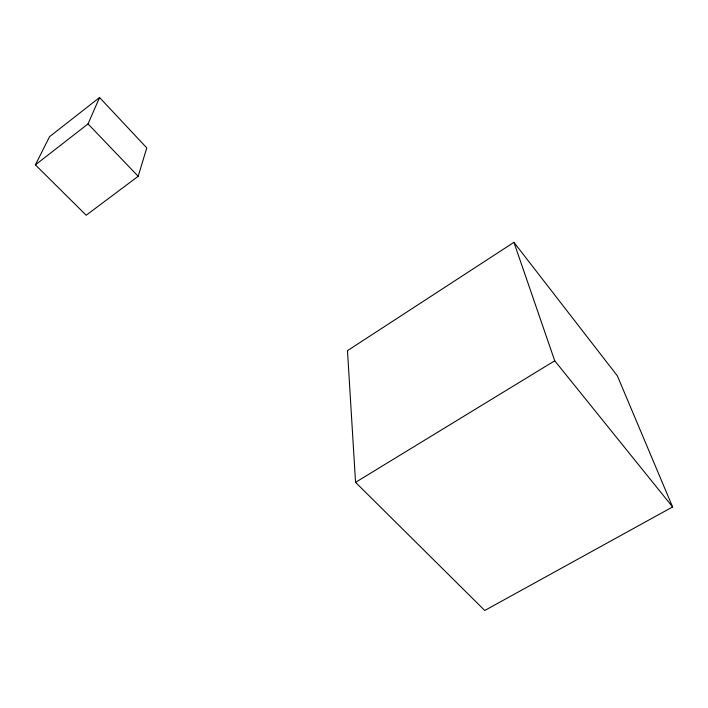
<?xml version="1.0" encoding="UTF-8"?>
<svg xmlns="http://www.w3.org/2000/svg" width="708" height="708" viewBox="0 0 708 708"><rect width="100%" height="100%" fill="white"/><g stroke="black" fill="none" stroke-linecap="round" stroke-linejoin="round"><path stroke-width="1.06" d="M138.175 176.301L146.777 147.901L99.554 97.518L49.507 136.732L35.4 164.858L86.199 215.232L138.175 176.301L88.031 123.909L99.554 97.518M35.4 164.858L88.031 123.909M513.937 242.34L347.478 350.664L355.549 482.343L484.75 610.482L672.6 506.937L617.358 375.842L513.937 242.34L554.727 360.797L672.6 506.937M355.549 482.343L554.727 360.797"/></g></svg>
